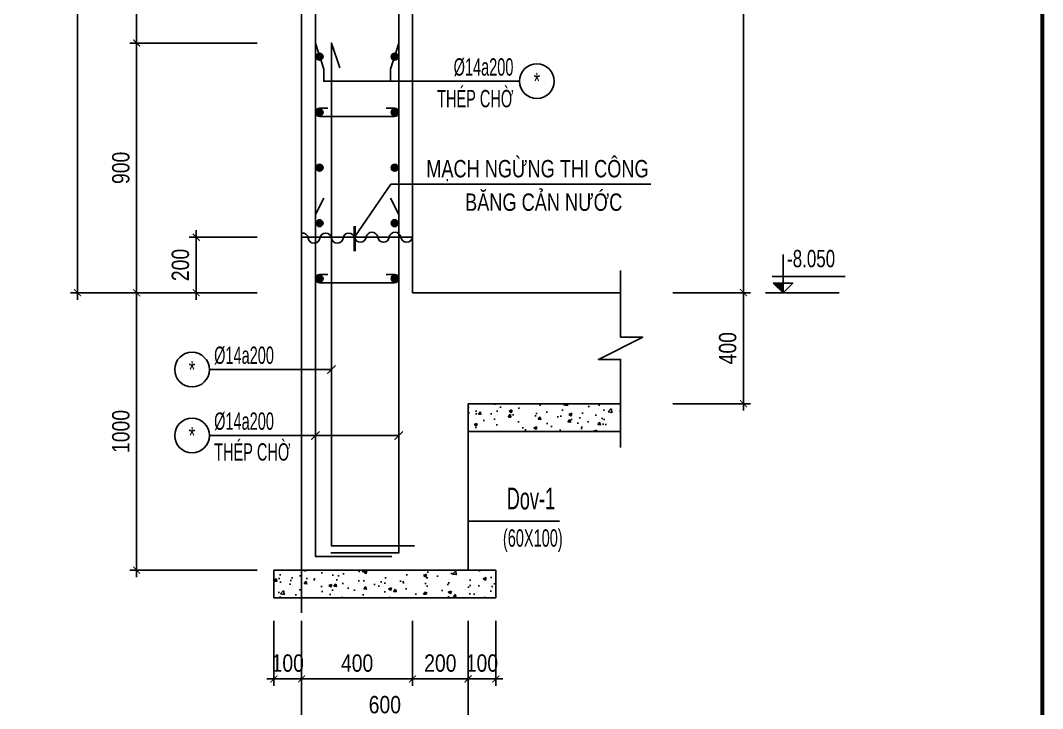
# Model space of a CAD drawing. Extents: x 71 to 2424299, y -14 to 1061502.
# Drawn here: x 1145245 to 1148930, y 526433 to 528913 of the extents above; entities that cross this region are included whole.
import ezdxf
from ezdxf.enums import TextEntityAlignment as Align

# ---------------------------------------------------------------- set-up
doc = ezdxf.new("R2010")
doc.units = 0
doc.header["$LTSCALE"] = 1000
doc.header["$MEASUREMENT"] = 0
doc.header["$PDMODE"] = 3
doc.linetypes.add('CENTER2', pattern=[1.125, 0.75, -0.125, 0.125, -0.125])
doc.layers.get('0').update_dxf_attribs({"linetype": 'CONTINUOUS'})
doc.layers.get('Defpoints').update_dxf_attribs({"linetype": 'CONTINUOUS'})
for name, color, linetype in [('CDC-KHUNGTEN', 7, 'CONTINUOUS'), ('CDC.01.AXIS', 160, 'CENTER2'), ('CDC.02.DIM', 1, 'CONTINUOUS'), ('CDC.03.BORDER', 3, 'CONTINUOUS'), ('CDC.05.STEEL', 4, 'CONTINUOUS'), ('CDC.06.TEXT', 2, 'CONTINUOUS'), ('CDC.10.HATCH', 9, 'CONTINUOUS'), ('CDC.11.NOTE', 8, 'CONTINUOUS'), ('CDC.14.STEELNUM', 9, 'CONTINUOUS'), ('KCS_CHI', 1, 'CONTINUOUS')]:
    doc.layers.add(name, color=color, linetype=linetype)
doc.styles.add('ARIAL', font='arial.ttf', dxfattribs={"width": 0.8})
doc.styles.add('arial1', font='arial.ttf', dxfattribs={"width": 0.7})
doc.styles.add('SMTEXT', font='arial.ttf', dxfattribs={"width": 0.7})
doc.dimstyles.new('25', dxfattribs={"dimscale": 25, "dimtxt": 2.5, "dimasz": 1, "dimexe": 1, "dimexo": 0, "dimgap": 1, "dimtad": 1, "dimdec": 0, "dimdsep": 46, "dimtxsty": 'ARIAL', "dimblk": 'ARCHTICK', "dimcen": 1, "dimdle": 1, "dimclrd": 256, "dimclre": 256, "dimclrt": 2, "dimadec": 0, "dimazin": 0, "dimtfac": 0.00072, "dimtdec": 0, "dimtix": 1, "dimtmove": 2, "dimatfit": 3, "dimldrblk": 'ARCHTICK', "dimfxl": 1, "dimtolj": 1, "dimarcsym": 0})
pattern_1 = [(50, (-117411.49, 144.05), (107.5890274, -9.41282), [11.25, -123.75]), (355, (-117411.49, 144.05), (-20.8127, 112.82882), [9, -99]), (100.4514, (-117402.52, 143.26), (86.776407, 103.415931), [9.5610285, -105.171317]), (46.1842, (-117411.49, 174.05), (160.086157, -24.827852), [16.875, -185.625]), (96.6356, (-117398.15, 171.98), (140.199406, 146.11768), [14.341543, -157.75695]), (351.1842, (-117411.49, 174.05), (140.199292, 146.11779), [13.5, -148.5]), (21, (-117396.49, 166.55), (89.536058, -60.3928336), [11.25, -123.75]), (326, (-117396.49, 166.55), (36.4973, 108.772507), [9, -99]), (71.4514, (-117389.03, 161.52), (126.033394, 48.3795745), [9.5610285, -105.171317]), (37.5, (-117411.487, 144.05), (1.8239783, 49.9340781), [0, -97.8, 0, -100.5, 0, -99.375]), (7.5, (-117411.487, 144.05), (39.4604306, 59.1617568), [0, -57.3, 0, -95.55, 0, -37.875]), (327.5, (-117444.937, 144.05), (80.0733654, -3.3832308), [0, -37.5, 0, -117, 0, -155.25]), (317.5, (-117459.94, 144.05), (87.4779254, 15.0157473), [0, -48.75, 0, -77.7, 0, -110.25])]

# ---------------------------------------------------------------- blocks, each defined once
blk = doc.blocks.new('_ArchTick')
at = {"color": 0, "linetype": 'ByBlock', "const_width": 0.15}
blk.add_lwpolyline([(-0.5, -0.5), (0.5, 0.5)], dxfattribs=at)
blk = doc.blocks.new('*D237')
at = {"layer": 'CDC.02.DIM', "lineweight": -2, "transparency": 16777216}
for p, q in [((1146098.5, 529731.5), (1145638.7, 529731.5)), ((1145663.7, 529756.5), (1145663.7, 528806.5)), ((1146098.5, 528831.5), (1145638.7, 528831.5))]:
    blk.add_line(p, q, dxfattribs=at)
at = {"layer": 'Defpoints', "color": 0, "transparency": 16777216}
for p in [(1146098.5, 529731.5), (1145663.7, 528831.5), (1146098.5, 528831.5)]:
    blk.add_point(p, dxfattribs=at)
at = {"layer": 'CDC.02.DIM', "lineweight": -2, "transparency": 16777216, "xscale": 25, "yscale": 25, "zscale": 25}
for p, rotation in [((1145663.7, 529731.5), 90), ((1145663.7, 528831.5), 270)]:
    blk.add_blockref('_ArchTick', p, dxfattribs=dict(at, rotation=rotation))
at = {"layer": 'CDC.02.DIM', "color": 2, "transparency": 16777216, "insert": (1145606.8, 529281.5), "char_height": 62.5, "attachment_point": 5, "rotation": 90, "style": 'ARIAL'}
blk.add_mtext('\\A1;900', dxfattribs=at)
blk = doc.blocks.new('*D238')
at = {"layer": 'CDC.02.DIM', "lineweight": -2, "transparency": 16777216}
for p, q in [((1145663.7, 528856.5), (1145663.7, 527906.5)), ((1146098.5, 528831.5), (1145638.7, 528831.5)), ((1146098.5, 527931.5), (1145638.7, 527931.5))]:
    blk.add_line(p, q, dxfattribs=at)
at = {"layer": 'Defpoints', "color": 0, "transparency": 16777216}
for p in [(1146098.5, 528831.5), (1145663.7, 527931.5), (1146098.5, 527931.5)]:
    blk.add_point(p, dxfattribs=at)
at = {"layer": 'CDC.02.DIM', "lineweight": -2, "transparency": 16777216, "xscale": 25, "yscale": 25, "zscale": 25}
for p, rotation in [((1145663.7, 528831.5), 90), ((1145663.7, 527931.5), 270)]:
    blk.add_blockref('_ArchTick', p, dxfattribs=dict(at, rotation=rotation))
at = {"layer": 'CDC.02.DIM', "color": 2, "transparency": 16777216, "insert": (1145606.8, 528381.5), "char_height": 62.5, "attachment_point": 5, "rotation": 90, "style": 'ARIAL'}
blk.add_mtext('\\A1;900', dxfattribs=at)
blk = doc.blocks.new('*D239')
at = {"layer": 'CDC.02.DIM', "lineweight": -2, "transparency": 16777216}
for p, q in [((1146098.5, 527931.5), (1145638.7, 527931.5)), ((1145663.7, 527956.5), (1145663.7, 526906.5)), ((1146098.5, 526931.5), (1145638.7, 526931.5))]:
    blk.add_line(p, q, dxfattribs=at)
at = {"layer": 'Defpoints', "color": 0, "transparency": 16777216}
for p in [(1146098.5, 527931.5), (1145663.7, 526931.5), (1146098.5, 526931.5)]:
    blk.add_point(p, dxfattribs=at)
at = {"layer": 'CDC.02.DIM', "lineweight": -2, "transparency": 16777216, "xscale": 25, "yscale": 25, "zscale": 25}
for p, rotation in [((1145663.7, 527931.5), 90), ((1145663.7, 526931.5), 270)]:
    blk.add_blockref('_ArchTick', p, dxfattribs=dict(at, rotation=rotation))
at = {"layer": 'CDC.02.DIM', "color": 2, "transparency": 16777216, "insert": (1145606.8, 527431.5), "char_height": 62.5, "attachment_point": 5, "rotation": 90, "style": 'ARIAL'}
blk.add_mtext('\\A1;1000', dxfattribs=at)
blk = doc.blocks.new('*D240')
at = {"layer": 'CDC.02.DIM', "lineweight": -2, "transparency": 16777216}
for p, q in [((1145450.4, 527906.5), (1145450.4, 531256.5)), ((1146098.5, 531231.5), (1145425.4, 531231.5)), ((1146098.5, 527931.5), (1145425.4, 527931.5))]:
    blk.add_line(p, q, dxfattribs=at)
at = {"layer": 'Defpoints', "color": 0, "transparency": 16777216}
for p in [(1145450.4, 531231.5), (1146098.5, 531231.5), (1146098.5, 527931.5)]:
    blk.add_point(p, dxfattribs=at)
at = {"layer": 'CDC.02.DIM', "lineweight": -2, "transparency": 16777216, "xscale": 25, "yscale": 25, "zscale": 25}
for p, rotation in [((1145450.4, 531231.5), 90), ((1145450.4, 527931.5), 270)]:
    blk.add_blockref('_ArchTick', p, dxfattribs=dict(at, rotation=rotation))
at = {"layer": 'CDC.02.DIM', "color": 2, "transparency": 16777216, "insert": (1145393.5, 529581.5), "char_height": 62.5, "attachment_point": 5, "rotation": 90, "style": 'ARIAL'}
blk.add_mtext('\\A1;3300', dxfattribs=at)
blk = doc.blocks.new('*D244')
at = {"layer": 'CDC.02.DIM', "lineweight": -2, "transparency": 16777216}
for p, q in [((1147851.4, 531106.5), (1147851.4, 527906.5)), ((1147597, 531081.5), (1147876.4, 531081.5)), ((1147597, 527931.5), (1147876.4, 527931.5))]:
    blk.add_line(p, q, dxfattribs=at)
at = {"layer": 'Defpoints', "color": 0, "transparency": 16777216}
for p in [(1147597, 531081.5), (1147597, 527931.5), (1147851.4, 527931.5)]:
    blk.add_point(p, dxfattribs=at)
at = {"layer": 'CDC.02.DIM', "lineweight": -2, "transparency": 16777216, "xscale": 25, "yscale": 25, "zscale": 25}
for p, rotation in [((1147851.4, 531081.5), 90), ((1147851.4, 527931.5), 270)]:
    blk.add_blockref('_ArchTick', p, dxfattribs=dict(at, rotation=rotation))
at = {"layer": 'CDC.02.DIM', "color": 2, "transparency": 16777216, "insert": (1147794.5, 529506.5), "char_height": 62.5, "attachment_point": 5, "rotation": 90, "style": 'ARIAL'}
blk.add_mtext('\\A1;3150', dxfattribs=at)
blk = doc.blocks.new('*D245')
at = {"layer": 'CDC.02.DIM', "lineweight": -2, "transparency": 16777216}
for p, q in [((1147597, 527931.5), (1147876.4, 527931.5)), ((1147851.4, 527956.5), (1147851.4, 527506.5)), ((1147597, 527531.5), (1147876.4, 527531.5))]:
    blk.add_line(p, q, dxfattribs=at)
at = {"layer": 'Defpoints', "color": 0, "transparency": 16777216}
for p in [(1147597, 527931.5), (1147597, 527531.5), (1147851.4, 527531.5)]:
    blk.add_point(p, dxfattribs=at)
at = {"layer": 'CDC.02.DIM', "lineweight": -2, "transparency": 16777216, "xscale": 25, "yscale": 25, "zscale": 25}
for p, rotation in [((1147851.4, 527931.5), 90), ((1147851.4, 527531.5), 270)]:
    blk.add_blockref('_ArchTick', p, dxfattribs=dict(at, rotation=rotation))
at = {"layer": 'CDC.02.DIM', "color": 2, "transparency": 16777216, "insert": (1147794.5, 527731.5), "char_height": 62.5, "attachment_point": 5, "rotation": 90, "style": 'ARIAL'}
blk.add_mtext('\\A1;400', dxfattribs=at)
blk = doc.blocks.new('*D246')
at = {"layer": 'CDC.02.DIM', "lineweight": -2, "transparency": 16777216}
for p, q in [((1146258.4, 526749), (1146258.4, 526514.5)), ((1146658.4, 526749), (1146658.4, 526514.5)), ((1146233.4, 526539.5), (1146683.4, 526539.5))]:
    blk.add_line(p, q, dxfattribs=at)
at = {"layer": 'Defpoints', "color": 0, "transparency": 16777216}
for p in [(1146258.4, 526749), (1146658.4, 526749), (1146658.4, 526539.5)]:
    blk.add_point(p, dxfattribs=at)
at = {"layer": 'CDC.02.DIM', "lineweight": -2, "transparency": 16777216, "xscale": 25, "yscale": 25, "zscale": 25, "rotation": 180}
blk.add_blockref('_ArchTick', (1146258.4, 526539.5), dxfattribs=at)
at = {"layer": 'CDC.02.DIM', "lineweight": -2, "transparency": 16777216, "xscale": 25, "yscale": 25, "zscale": 25}
blk.add_blockref('_ArchTick', (1146658.4, 526539.5), dxfattribs=at)
at = {"layer": 'CDC.02.DIM', "color": 2, "transparency": 16777216, "insert": (1146458.4, 526596.4), "char_height": 62.5, "attachment_point": 5, "style": 'ARIAL'}
blk.add_mtext('\\A1;400', dxfattribs=at)
blk = doc.blocks.new('*D247')
at = {"layer": 'CDC.02.DIM', "lineweight": -2, "transparency": 16777216}
for p, q in [((1146658.4, 526749), (1146658.4, 526514.5)), ((1146858.4, 526749), (1146858.4, 526514.5)), ((1146633.4, 526539.5), (1146883.4, 526539.5))]:
    blk.add_line(p, q, dxfattribs=at)
at = {"layer": 'Defpoints', "color": 0, "transparency": 16777216}
for p in [(1146658.4, 526749), (1146858.4, 526749), (1146858.4, 526539.5)]:
    blk.add_point(p, dxfattribs=at)
at = {"layer": 'CDC.02.DIM', "lineweight": -2, "transparency": 16777216, "xscale": 25, "yscale": 25, "zscale": 25, "rotation": 180}
blk.add_blockref('_ArchTick', (1146658.4, 526539.5), dxfattribs=at)
at = {"layer": 'CDC.02.DIM', "lineweight": -2, "transparency": 16777216, "xscale": 25, "yscale": 25, "zscale": 25}
blk.add_blockref('_ArchTick', (1146858.4, 526539.5), dxfattribs=at)
at = {"layer": 'CDC.02.DIM', "color": 2, "transparency": 16777216, "insert": (1146758.4, 526596.4), "char_height": 62.5, "attachment_point": 5, "style": 'ARIAL'}
blk.add_mtext('\\A1;200', dxfattribs=at)
blk = doc.blocks.new('*D248')
at = {"layer": 'CDC.02.DIM', "lineweight": -2, "transparency": 16777216}
for p, q in [((1146258.4, 526749), (1146258.4, 526364.7)), ((1146858.4, 526749), (1146858.4, 526364.7)), ((1146233.4, 526389.7), (1146883.4, 526389.7))]:
    blk.add_line(p, q, dxfattribs=at)
at = {"layer": 'Defpoints', "color": 0, "transparency": 16777216}
for p in [(1146258.4, 526749), (1146858.4, 526749), (1146858.4, 526389.7)]:
    blk.add_point(p, dxfattribs=at)
at = {"layer": 'CDC.02.DIM', "lineweight": -2, "transparency": 16777216, "xscale": 25, "yscale": 25, "zscale": 25, "rotation": 180}
blk.add_blockref('_ArchTick', (1146258.4, 526389.7), dxfattribs=at)
at = {"layer": 'CDC.02.DIM', "lineweight": -2, "transparency": 16777216, "xscale": 25, "yscale": 25, "zscale": 25}
blk.add_blockref('_ArchTick', (1146858.4, 526389.7), dxfattribs=at)
at = {"layer": 'CDC.02.DIM', "color": 2, "transparency": 16777216, "insert": (1146558.4, 526446.6), "char_height": 62.5, "attachment_point": 5, "style": 'ARIAL'}
blk.add_mtext('\\A1;600', dxfattribs=at)
blk = doc.blocks.new('*D1380')
at = {"layer": 'CDC.02.DIM', "lineweight": -2, "transparency": 16777216}
for p, q in [((1145878.5, 528156.5), (1145878.5, 527906.5)), ((1146098.5, 528131.5), (1145853.5, 528131.5)), ((1146098.5, 527931.5), (1145853.5, 527931.5))]:
    blk.add_line(p, q, dxfattribs=at)
at = {"layer": 'Defpoints', "color": 0, "transparency": 16777216}
for p in [(1146098.5, 528131.5), (1145878.5, 527931.5), (1146098.5, 527931.5)]:
    blk.add_point(p, dxfattribs=at)
at = {"layer": 'CDC.02.DIM', "lineweight": -2, "transparency": 16777216, "xscale": 25, "yscale": 25, "zscale": 25}
for p, rotation in [((1145878.5, 528131.5), 90), ((1145878.5, 527931.5), 270)]:
    blk.add_blockref('_ArchTick', p, dxfattribs=dict(at, rotation=rotation))
at = {"layer": 'CDC.02.DIM', "color": 2, "transparency": 16777216, "insert": (1145821.6, 528031.5), "char_height": 62.5, "attachment_point": 5, "rotation": 90, "style": 'ARIAL'}
blk.add_mtext('\\A1;200', dxfattribs=at)
blk = doc.blocks.new('*D2067')
at = {"layer": 'CDC.02.DIM', "lineweight": -2, "transparency": 16777216}
for p, q in [((1146158.4, 526749), (1146158.4, 526514.5)), ((1146258.4, 526749), (1146258.4, 526514.5)), ((1146158.4, 526539.5), (1146133.4, 526539.5)), ((1146258.4, 526539.5), (1146158.4, 526539.5)), ((1146258.4, 526539.5), (1146283.4, 526539.5))]:
    blk.add_line(p, q, dxfattribs=at)
at = {"layer": 'Defpoints', "color": 0, "transparency": 16777216}
for p in [(1146158.4, 526749), (1146258.4, 526749), (1146158.4, 526539.5)]:
    blk.add_point(p, dxfattribs=at)
at = {"layer": 'CDC.02.DIM', "lineweight": -2, "transparency": 16777216, "xscale": 25, "yscale": 25, "zscale": 25}
blk.add_blockref('_ArchTick', (1146158.4, 526539.5), dxfattribs=at)
at = {"layer": 'CDC.02.DIM', "lineweight": -2, "transparency": 16777216, "xscale": 25, "yscale": 25, "zscale": 25, "rotation": 180}
blk.add_blockref('_ArchTick', (1146258.4, 526539.5), dxfattribs=at)
at = {"layer": 'CDC.02.DIM', "color": 2, "transparency": 16777216, "insert": (1146208.4, 526596.4), "char_height": 62.5, "attachment_point": 5, "style": 'ARIAL'}
blk.add_mtext('\\A1;100', dxfattribs=at)
blk = doc.blocks.new('*D2068')
at = {"layer": 'CDC.02.DIM', "lineweight": -2, "transparency": 16777216}
for p, q in [((1146858.4, 526749), (1146858.4, 526514.5)), ((1146958.4, 526749), (1146958.4, 526514.5)), ((1146858.4, 526539.5), (1146833.4, 526539.5)), ((1146958.4, 526539.5), (1146858.4, 526539.5)), ((1146958.4, 526539.5), (1146983.4, 526539.5))]:
    blk.add_line(p, q, dxfattribs=at)
at = {"layer": 'Defpoints', "color": 0, "transparency": 16777216}
for p in [(1146858.4, 526749), (1146958.4, 526749), (1146858.4, 526539.5)]:
    blk.add_point(p, dxfattribs=at)
at = {"layer": 'CDC.02.DIM', "lineweight": -2, "transparency": 16777216, "xscale": 25, "yscale": 25, "zscale": 25}
blk.add_blockref('_ArchTick', (1146858.4, 526539.5), dxfattribs=at)
at = {"layer": 'CDC.02.DIM', "lineweight": -2, "transparency": 16777216, "xscale": 25, "yscale": 25, "zscale": 25, "rotation": 180}
blk.add_blockref('_ArchTick', (1146958.4, 526539.5), dxfattribs=at)
at = {"layer": 'CDC.02.DIM', "color": 2, "transparency": 16777216, "insert": (1146908.4, 526596.4), "char_height": 62.5, "attachment_point": 5, "style": 'ARIAL'}
blk.add_mtext('\\A1;100', dxfattribs=at)
blk = doc.blocks.new('KHUNG TEN')
at = {"layer": 'CDC-KHUNGTEN', "color": 255, "lineweight": 60}
blk.add_lwpolyline([(74900, 1400), (74900, 58000), (3300, 58000), (3300, 1400), (74900, 1400)], close=True, dxfattribs=at)

msp = doc.modelspace()

# ---------------------------------------------------------------- hatches: boundary and pattern name
at = {"layer": 'CDC.10.HATCH', "ltscale": 0.5}
h = msp.add_hatch(dxfattribs=at)
h.set_pattern_fill('AR-CONC', color=256, scale=15, style=0)
h.set_pattern_definition(pattern_1)
h.paths.add_polyline_path([(1147408.09, 527531.45), (1147218.88, 527531.45), (1146858.38, 527531.45), (1146858.38, 527431.45), (1147408.09, 527431.45)])
h = msp.add_hatch(dxfattribs=at)
h.set_pattern_fill('AR-CONC', color=256, scale=15, style=0)
h.set_pattern_definition(pattern_1)
h.paths.add_polyline_path([(1146258.38, 526931.45), (1146158.38, 526931.45), (1146158.38, 526831.45), (1146258.38, 526831.45)])
h = msp.add_hatch(dxfattribs=at)
h.set_pattern_fill('AR-CONC', color=256, scale=15, style=0)
h.set_pattern_definition(pattern_1)
h.paths.add_polyline_path([(1146858.38, 526931.45), (1146258.38, 526931.45), (1146258.38, 526831.45), (1146912.57, 526831.45)])
h = msp.add_hatch(dxfattribs=at)
h.set_pattern_fill('AR-CONC', color=256, scale=15, style=0)
h.set_pattern_definition(pattern_1)
h.paths.add_polyline_path([(1146958.38, 526931.45), (1146858.38, 526931.45), (1146912.57, 526831.45), (1146958.38, 526831.45)])
at = {"layer": 'CDC.11.NOTE'}
msp.add_hatch(color=256, dxfattribs=at).paths.add_polyline_path([(1147993.87, 527966.54), (1147958.87, 527966.54), (1147993.87, 527931.54)])

# ---------------------------------------------------------------- linework, layer by layer
at = {"layer": 'CDC.01.AXIS', "ltscale": 0.2, "elevation": 0}
msp.add_lwpolyline([(1146258.38, 526778.12), (1146258.38, 535545.85)], dxfattribs=at)
at = {"layer": 'CDC.03.BORDER'}
for p, q in [((1146258.38, 535381.45), (1146258.38, 526931.45)), ((1146658.38, 530631.45), (1146658.38, 528131.45)), ((1146658.38, 527931.45), (1146658.38, 528131.45)), ((1146658.38, 527931.45), (1147408.09, 527931.45)), ((1146858.38, 527531.45), (1146858.38, 526931.45)), ((1146858.38, 527531.45), (1147408.09, 527531.45)), ((1146158.38, 526931.45), (1146958.38, 526931.45))]:
    msp.add_line(p, q, dxfattribs=at)
at = {"layer": 'CDC.03.BORDER', "ltscale": 0.5}
for p, q in [((1147408.09, 527531.45), (1147218.88, 527531.45)), ((1147408.09, 527431.45), (1146858.38, 527431.45)), ((1146158.38, 526831.45), (1146158.38, 526931.45)), ((1146958.38, 526831.45), (1146958.38, 526931.45)), ((1146958.38, 526831.45), (1146158.38, 526831.45))]:
    msp.add_line(p, q, dxfattribs=at)
at = {"layer": 'CDC.05.STEEL'}
msp.add_line((1146365.65, 528831.38), (1146395.77, 528742.57), dxfattribs=at)
at = {"layer": 'CDC.05.STEEL', "elevation": 0}
for points in [[(1146508.03, 535331.45), (1146308.38, 535331.45), (1146308.38, 526981.45), (1146583.38, 526981.45)], [(1146508.38, 535265.01), (1146508.38, 531231.45), (1146608.38, 530631.45), (1146608.38, 526993.8), (1146363.48, 526993.8)], [(1146308.38, 528831.45), (1146338.38, 528736.96)], [(1146365.65, 528831.38), (1146365.65, 528831.38), (1146365.65, 527018.8), (1146665.27, 527018.8)], [(1146608.38, 528831.45), (1146578.38, 528736.96)], [(1146308.38, 528212.95), (1146338.38, 528272.95)], [(1146608.38, 528212.95), (1146578.38, 528272.95)], [(1146558.38, 528131.45), (1146258.38, 528131.45)]]:
    msp.add_lwpolyline(points, dxfattribs=at)
at = {"layer": 'CDC.05.STEEL', "const_width": 12.3, "elevation": 0}
for points in [[(1146322.95, 528788.06, 1), (1146322.95, 528775.75, 1)], [(1146322.95, 528788.06, 1), (1146322.95, 528775.75, 1)], [(1146322.95, 528788.06, 1), (1146322.95, 528775.75, 1)], [(1146322.95, 528788.06, 1), (1146322.95, 528775.75, 1)], [(1146322.95, 528788.06, 1), (1146322.95, 528775.75, 1)], [(1146322.95, 528788.06, 1), (1146322.95, 528775.75, 1)], [(1146322.95, 528788.06, 1), (1146322.95, 528775.75, 1)], [(1146322.95, 528788.06, 1), (1146322.95, 528775.75, 1)], [(1146322.95, 528788.06, 1), (1146322.95, 528775.75, 1)], [(1146322.95, 528788.06, 1), (1146322.95, 528775.75, 1)], [(1146322.95, 528788.06, 1), (1146322.95, 528775.75, 1)], [(1146322.95, 528788.06, 1), (1146322.95, 528775.75, 1)], [(1146322.95, 528788.06, 1), (1146322.95, 528775.75, 1)], [(1146322.95, 528788.06, 1), (1146322.95, 528775.75, 1)], [(1146322.95, 528788.06, 1), (1146322.95, 528775.75, 1)], [(1146322.95, 528788.06, 1), (1146322.95, 528775.75, 1)], [(1146322.95, 528788.06, 1), (1146322.95, 528775.75, 1)], [(1146322.95, 528788.06, 1), (1146322.95, 528775.75, 1)], [(1146322.95, 528788.06, 1), (1146322.95, 528775.75, 1)], [(1146322.95, 528788.06, 1), (1146322.95, 528775.75, 1)], [(1146322.95, 528788.06, 1), (1146322.95, 528775.75, 1)], [(1146322.95, 528788.06, 1), (1146322.95, 528775.75, 1)], [(1146322.95, 528788.06, 1), (1146322.95, 528775.75, 1)], [(1146322.95, 528788.06, 1), (1146322.95, 528775.75, 1)], [(1146593.96, 528788.06, -1), (1146593.96, 528775.75, -1)], [(1146593.96, 528788.06, -1), (1146593.96, 528775.75, -1)], [(1146593.96, 528788.06, -1), (1146593.96, 528775.75, -1)], [(1146593.96, 528788.06, -1), (1146593.96, 528775.75, -1)], [(1146593.96, 528788.06, -1), (1146593.96, 528775.75, -1)], [(1146593.96, 528788.06, -1), (1146593.96, 528775.75, -1)], [(1146593.96, 528788.06, -1), (1146593.96, 528775.75, -1)], [(1146593.96, 528788.06, -1), (1146593.96, 528775.75, -1)], [(1146593.96, 528788.06, -1), (1146593.96, 528775.75, -1)], [(1146593.96, 528788.06, -1), (1146593.96, 528775.75, -1)], [(1146593.96, 528788.06, -1), (1146593.96, 528775.75, -1)], [(1146593.96, 528788.06, -1), (1146593.96, 528775.75, -1)], [(1146593.96, 528788.06, -1), (1146593.96, 528775.75, -1)], [(1146593.96, 528788.06, -1), (1146593.96, 528775.75, -1)], [(1146593.96, 528788.06, -1), (1146593.96, 528775.75, -1)], [(1146593.96, 528788.06, -1), (1146593.96, 528775.75, -1)], [(1146593.96, 528788.06, -1), (1146593.96, 528775.75, -1)], [(1146593.96, 528788.06, -1), (1146593.96, 528775.75, -1)], [(1146593.96, 528788.06, -1), (1146593.96, 528775.75, -1)], [(1146593.96, 528788.06, -1), (1146593.96, 528775.75, -1)], [(1146593.96, 528788.06, -1), (1146593.96, 528775.75, -1)], [(1146593.96, 528788.06, -1), (1146593.96, 528775.75, -1)], [(1146593.96, 528788.06, -1), (1146593.96, 528775.75, -1)], [(1146593.96, 528788.06, -1), (1146593.96, 528775.75, -1)], [(1146322.95, 528588.17, 1), (1146322.95, 528575.86, 1)], [(1146322.95, 528588.17, 1), (1146322.95, 528575.86, 1)], [(1146322.95, 528588.17, 1), (1146322.95, 528575.86, 1)], [(1146322.95, 528588.17, 1), (1146322.95, 528575.86, 1)], [(1146322.95, 528588.17, 1), (1146322.95, 528575.86, 1)], [(1146322.95, 528588.17, 1), (1146322.95, 528575.86, 1)], [(1146322.95, 528588.17, 1), (1146322.95, 528575.86, 1)], [(1146322.95, 528588.17, 1), (1146322.95, 528575.86, 1)], [(1146322.95, 528588.17, 1), (1146322.95, 528575.86, 1)], [(1146322.95, 528588.17, 1), (1146322.95, 528575.86, 1)], [(1146322.95, 528588.17, 1), (1146322.95, 528575.86, 1)], [(1146322.95, 528588.17, 1), (1146322.95, 528575.86, 1)], [(1146322.95, 528588.17, 1), (1146322.95, 528575.86, 1)], [(1146322.95, 528588.17, 1), (1146322.95, 528575.86, 1)], [(1146322.95, 528588.17, 1), (1146322.95, 528575.86, 1)], [(1146322.95, 528588.17, 1), (1146322.95, 528575.86, 1)], [(1146322.95, 528588.17, 1), (1146322.95, 528575.86, 1)], [(1146322.95, 528588.17, 1), (1146322.95, 528575.86, 1)], [(1146322.95, 528588.17, 1), (1146322.95, 528575.86, 1)], [(1146322.95, 528588.17, 1), (1146322.95, 528575.86, 1)], [(1146322.95, 528588.17, 1), (1146322.95, 528575.86, 1)], [(1146322.95, 528588.17, 1), (1146322.95, 528575.86, 1)], [(1146322.95, 528588.17, 1), (1146322.95, 528575.86, 1)], [(1146322.95, 528588.17, 1), (1146322.95, 528575.86, 1)], [(1146593.96, 528588.17, -1), (1146593.96, 528575.86, -1)], [(1146593.96, 528588.17, -1), (1146593.96, 528575.86, -1)], [(1146593.96, 528588.17, -1), (1146593.96, 528575.86, -1)], [(1146593.96, 528588.17, -1), (1146593.96, 528575.86, -1)], [(1146593.96, 528588.17, -1), (1146593.96, 528575.86, -1)], [(1146593.96, 528588.17, -1), (1146593.96, 528575.86, -1)], [(1146593.96, 528588.17, -1), (1146593.96, 528575.86, -1)], [(1146593.96, 528588.17, -1), (1146593.96, 528575.86, -1)], [(1146593.96, 528588.17, -1), (1146593.96, 528575.86, -1)], [(1146593.96, 528588.17, -1), (1146593.96, 528575.86, -1)], [(1146593.96, 528588.17, -1), (1146593.96, 528575.86, -1)], [(1146593.96, 528588.17, -1), (1146593.96, 528575.86, -1)], [(1146593.96, 528588.17, -1), (1146593.96, 528575.86, -1)], [(1146593.96, 528588.17, -1), (1146593.96, 528575.86, -1)], [(1146593.96, 528588.17, -1), (1146593.96, 528575.86, -1)], [(1146593.96, 528588.17, -1), (1146593.96, 528575.86, -1)], [(1146593.96, 528588.17, -1), (1146593.96, 528575.86, -1)], [(1146593.96, 528588.17, -1), (1146593.96, 528575.86, -1)], [(1146593.96, 528588.17, -1), (1146593.96, 528575.86, -1)], [(1146593.96, 528588.17, -1), (1146593.96, 528575.86, -1)], [(1146593.96, 528588.17, -1), (1146593.96, 528575.86, -1)], [(1146593.96, 528588.17, -1), (1146593.96, 528575.86, -1)], [(1146593.96, 528588.17, -1), (1146593.96, 528575.86, -1)], [(1146593.96, 528588.17, -1), (1146593.96, 528575.86, -1)], [(1146322.95, 528388.28, 1), (1146322.95, 528375.97, 1)], [(1146322.95, 528388.28, 1), (1146322.95, 528375.97, 1)], [(1146322.95, 528388.28, 1), (1146322.95, 528375.97, 1)], [(1146322.95, 528388.28, 1), (1146322.95, 528375.97, 1)], [(1146322.95, 528388.28, 1), (1146322.95, 528375.97, 1)], [(1146322.95, 528388.28, 1), (1146322.95, 528375.97, 1)], [(1146322.95, 528388.28, 1), (1146322.95, 528375.97, 1)], [(1146322.95, 528388.28, 1), (1146322.95, 528375.97, 1)], [(1146322.95, 528388.28, 1), (1146322.95, 528375.97, 1)], [(1146322.95, 528388.28, 1), (1146322.95, 528375.97, 1)], [(1146322.95, 528388.28, 1), (1146322.95, 528375.97, 1)], [(1146322.95, 528388.28, 1), (1146322.95, 528375.97, 1)], [(1146322.95, 528388.28, 1), (1146322.95, 528375.97, 1)], [(1146322.95, 528388.28, 1), (1146322.95, 528375.97, 1)], [(1146322.95, 528388.28, 1), (1146322.95, 528375.97, 1)], [(1146322.95, 528388.28, 1), (1146322.95, 528375.97, 1)], [(1146322.95, 528388.28, 1), (1146322.95, 528375.97, 1)], [(1146322.95, 528388.28, 1), (1146322.95, 528375.97, 1)], [(1146322.95, 528388.28, 1), (1146322.95, 528375.97, 1)], [(1146322.95, 528388.28, 1), (1146322.95, 528375.97, 1)], [(1146322.95, 528388.28, 1), (1146322.95, 528375.97, 1)], [(1146322.95, 528388.28, 1), (1146322.95, 528375.97, 1)], [(1146322.95, 528388.28, 1), (1146322.95, 528375.97, 1)], [(1146322.95, 528388.28, 1), (1146322.95, 528375.97, 1)], [(1146593.96, 528388.28, -1), (1146593.96, 528375.97, -1)], [(1146593.96, 528388.28, -1), (1146593.96, 528375.97, -1)], [(1146593.96, 528388.28, -1), (1146593.96, 528375.97, -1)], [(1146593.96, 528388.28, -1), (1146593.96, 528375.97, -1)], [(1146593.96, 528388.28, -1), (1146593.96, 528375.97, -1)], [(1146593.96, 528388.28, -1), (1146593.96, 528375.97, -1)], [(1146593.96, 528388.28, -1), (1146593.96, 528375.97, -1)], [(1146593.96, 528388.28, -1), (1146593.96, 528375.97, -1)], [(1146593.96, 528388.28, -1), (1146593.96, 528375.97, -1)], [(1146593.96, 528388.28, -1), (1146593.96, 528375.97, -1)], [(1146593.96, 528388.28, -1), (1146593.96, 528375.97, -1)], [(1146593.96, 528388.28, -1), (1146593.96, 528375.97, -1)], [(1146593.96, 528388.28, -1), (1146593.96, 528375.97, -1)], [(1146593.96, 528388.28, -1), (1146593.96, 528375.97, -1)], [(1146593.96, 528388.28, -1), (1146593.96, 528375.97, -1)], [(1146593.96, 528388.28, -1), (1146593.96, 528375.97, -1)], [(1146593.96, 528388.28, -1), (1146593.96, 528375.97, -1)], [(1146593.96, 528388.28, -1), (1146593.96, 528375.97, -1)], [(1146593.96, 528388.28, -1), (1146593.96, 528375.97, -1)], [(1146593.96, 528388.28, -1), (1146593.96, 528375.97, -1)], [(1146593.96, 528388.28, -1), (1146593.96, 528375.97, -1)], [(1146593.96, 528388.28, -1), (1146593.96, 528375.97, -1)], [(1146593.96, 528388.28, -1), (1146593.96, 528375.97, -1)], [(1146593.96, 528388.28, -1), (1146593.96, 528375.97, -1)], [(1146322.95, 528188.39, 1), (1146322.95, 528176.09, 1)], [(1146322.95, 528188.39, 1), (1146322.95, 528176.09, 1)], [(1146322.95, 528188.39, 1), (1146322.95, 528176.09, 1)], [(1146322.95, 528188.39, 1), (1146322.95, 528176.09, 1)], [(1146322.95, 528188.39, 1), (1146322.95, 528176.09, 1)], [(1146322.95, 528188.39, 1), (1146322.95, 528176.09, 1)], [(1146322.95, 528188.39, 1), (1146322.95, 528176.09, 1)], [(1146322.95, 528188.39, 1), (1146322.95, 528176.09, 1)], [(1146322.95, 528188.39, 1), (1146322.95, 528176.09, 1)], [(1146322.95, 528188.39, 1), (1146322.95, 528176.09, 1)], [(1146322.95, 528188.39, 1), (1146322.95, 528176.09, 1)], [(1146322.95, 528188.39, 1), (1146322.95, 528176.09, 1)], [(1146322.95, 528188.39, 1), (1146322.95, 528176.09, 1)], [(1146322.95, 528188.39, 1), (1146322.95, 528176.09, 1)], [(1146322.95, 528188.39, 1), (1146322.95, 528176.09, 1)], [(1146322.95, 528188.39, 1), (1146322.95, 528176.09, 1)], [(1146322.95, 528188.39, 1), (1146322.95, 528176.09, 1)], [(1146322.95, 528188.39, 1), (1146322.95, 528176.09, 1)], [(1146322.95, 528188.39, 1), (1146322.95, 528176.09, 1)], [(1146322.95, 528188.39, 1), (1146322.95, 528176.09, 1)], [(1146322.95, 528188.39, 1), (1146322.95, 528176.09, 1)], [(1146322.95, 528188.39, 1), (1146322.95, 528176.09, 1)], [(1146322.95, 528188.39, 1), (1146322.95, 528176.09, 1)], [(1146322.95, 528188.39, 1), (1146322.95, 528176.09, 1)], [(1146593.96, 528188.39, -1), (1146593.96, 528176.09, -1)], [(1146593.96, 528188.39, -1), (1146593.96, 528176.09, -1)], [(1146593.96, 528188.39, -1), (1146593.96, 528176.09, -1)], [(1146593.96, 528188.39, -1), (1146593.96, 528176.09, -1)], [(1146593.96, 528188.39, -1), (1146593.96, 528176.09, -1)], [(1146593.96, 528188.39, -1), (1146593.96, 528176.09, -1)], [(1146593.96, 528188.39, -1), (1146593.96, 528176.09, -1)], [(1146593.96, 528188.39, -1), (1146593.96, 528176.09, -1)], [(1146593.96, 528188.39, -1), (1146593.96, 528176.09, -1)], [(1146593.96, 528188.39, -1), (1146593.96, 528176.09, -1)], [(1146593.96, 528188.39, -1), (1146593.96, 528176.09, -1)], [(1146593.96, 528188.39, -1), (1146593.96, 528176.09, -1)], [(1146593.96, 528188.39, -1), (1146593.96, 528176.09, -1)], [(1146593.96, 528188.39, -1), (1146593.96, 528176.09, -1)], [(1146593.96, 528188.39, -1), (1146593.96, 528176.09, -1)], [(1146593.96, 528188.39, -1), (1146593.96, 528176.09, -1)], [(1146593.96, 528188.39, -1), (1146593.96, 528176.09, -1)], [(1146593.96, 528188.39, -1), (1146593.96, 528176.09, -1)], [(1146593.96, 528188.39, -1), (1146593.96, 528176.09, -1)], [(1146593.96, 528188.39, -1), (1146593.96, 528176.09, -1)], [(1146593.96, 528188.39, -1), (1146593.96, 528176.09, -1)], [(1146593.96, 528188.39, -1), (1146593.96, 528176.09, -1)], [(1146593.96, 528188.39, -1), (1146593.96, 528176.09, -1)], [(1146593.96, 528188.39, -1), (1146593.96, 528176.09, -1)], [(1146322.95, 527988.5, 1), (1146322.95, 527976.2, 1)], [(1146322.95, 527988.5, 1), (1146322.95, 527976.2, 1)], [(1146322.95, 527988.5, 1), (1146322.95, 527976.2, 1)], [(1146322.95, 527988.5, 1), (1146322.95, 527976.2, 1)], [(1146322.95, 527988.5, 1), (1146322.95, 527976.2, 1)], [(1146322.95, 527988.5, 1), (1146322.95, 527976.2, 1)], [(1146322.95, 527988.5, 1), (1146322.95, 527976.2, 1)], [(1146322.95, 527988.5, 1), (1146322.95, 527976.2, 1)], [(1146322.95, 527988.5, 1), (1146322.95, 527976.2, 1)], [(1146322.95, 527988.5, 1), (1146322.95, 527976.2, 1)], [(1146322.95, 527988.5, 1), (1146322.95, 527976.2, 1)], [(1146322.95, 527988.5, 1), (1146322.95, 527976.2, 1)], [(1146322.95, 527988.5, 1), (1146322.95, 527976.2, 1)], [(1146322.95, 527988.5, 1), (1146322.95, 527976.2, 1)], [(1146322.95, 527988.5, 1), (1146322.95, 527976.2, 1)], [(1146322.95, 527988.5, 1), (1146322.95, 527976.2, 1)], [(1146322.95, 527988.5, 1), (1146322.95, 527976.2, 1)], [(1146322.95, 527988.5, 1), (1146322.95, 527976.2, 1)], [(1146322.95, 527988.5, 1), (1146322.95, 527976.2, 1)], [(1146322.95, 527988.5, 1), (1146322.95, 527976.2, 1)], [(1146322.95, 527988.5, 1), (1146322.95, 527976.2, 1)], [(1146322.95, 527988.5, 1), (1146322.95, 527976.2, 1)], [(1146322.95, 527988.5, 1), (1146322.95, 527976.2, 1)], [(1146322.95, 527988.5, 1), (1146322.95, 527976.2, 1)], [(1146593.96, 527988.5, -1), (1146593.96, 527976.2, -1)], [(1146593.96, 527988.5, -1), (1146593.96, 527976.2, -1)], [(1146593.96, 527988.5, -1), (1146593.96, 527976.2, -1)], [(1146593.96, 527988.5, -1), (1146593.96, 527976.2, -1)], [(1146593.96, 527988.5, -1), (1146593.96, 527976.2, -1)], [(1146593.96, 527988.5, -1), (1146593.96, 527976.2, -1)], [(1146593.96, 527988.5, -1), (1146593.96, 527976.2, -1)], [(1146593.96, 527988.5, -1), (1146593.96, 527976.2, -1)], [(1146593.96, 527988.5, -1), (1146593.96, 527976.2, -1)], [(1146593.96, 527988.5, -1), (1146593.96, 527976.2, -1)], [(1146593.96, 527988.5, -1), (1146593.96, 527976.2, -1)], [(1146593.96, 527988.5, -1), (1146593.96, 527976.2, -1)], [(1146593.96, 527988.5, -1), (1146593.96, 527976.2, -1)], [(1146593.96, 527988.5, -1), (1146593.96, 527976.2, -1)], [(1146593.96, 527988.5, -1), (1146593.96, 527976.2, -1)], [(1146593.96, 527988.5, -1), (1146593.96, 527976.2, -1)], [(1146593.96, 527988.5, -1), (1146593.96, 527976.2, -1)], [(1146593.96, 527988.5, -1), (1146593.96, 527976.2, -1)], [(1146593.96, 527988.5, -1), (1146593.96, 527976.2, -1)], [(1146593.96, 527988.5, -1), (1146593.96, 527976.2, -1)], [(1146593.96, 527988.5, -1), (1146593.96, 527976.2, -1)], [(1146593.96, 527988.5, -1), (1146593.96, 527976.2, -1)], [(1146593.96, 527988.5, -1), (1146593.96, 527976.2, -1)], [(1146593.96, 527988.5, -1), (1146593.96, 527976.2, -1)]]:
    msp.add_lwpolyline(points, format="xyb", close=True, dxfattribs=at)
at = {"layer": 'CDC.05.STEEL', "elevation": 0}
for points in [[(1146353.38, 528597.18), (1146323.38, 528597.18, 1), (1146323.38, 528567.18), (1146593.38, 528567.18, 1), (1146593.38, 528597.18), (1146563.38, 528597.18)], [(1146353.38, 527997.51), (1146323.38, 527997.51, 1), (1146323.38, 527967.51), (1146593.38, 527967.51, 1), (1146593.38, 527997.51), (1146563.38, 527997.51)]]:
    msp.add_lwpolyline(points, format="xyb", dxfattribs=at)
at = {"layer": 'CDC.05.STEEL'}
for centre in [(1146322.95, 528781.91), (1146322.95, 528781.91), (1146322.95, 528781.91), (1146322.95, 528781.91), (1146322.95, 528781.91), (1146322.95, 528781.91), (1146322.95, 528781.91), (1146322.95, 528781.91), (1146322.95, 528781.91), (1146322.95, 528781.91), (1146322.95, 528781.91), (1146322.95, 528781.91), (1146322.95, 528781.91), (1146322.95, 528781.91), (1146322.95, 528781.91), (1146322.95, 528781.91), (1146322.95, 528781.91), (1146322.95, 528781.91), (1146322.95, 528781.91), (1146322.95, 528781.91), (1146322.95, 528781.91), (1146322.95, 528781.91), (1146322.95, 528781.91), (1146322.95, 528781.91), (1146593.96, 528781.91), (1146593.96, 528781.91), (1146593.96, 528781.91), (1146593.96, 528781.91), (1146593.96, 528781.91), (1146593.96, 528781.91), (1146593.96, 528781.91), (1146593.96, 528781.91), (1146593.96, 528781.91), (1146593.96, 528781.91), (1146593.96, 528781.91), (1146593.96, 528781.91), (1146593.96, 528781.91), (1146593.96, 528781.91), (1146593.96, 528781.91), (1146593.96, 528781.91), (1146593.96, 528781.91), (1146593.96, 528781.91), (1146593.96, 528781.91), (1146593.96, 528781.91), (1146593.96, 528781.91), (1146593.96, 528781.91), (1146593.96, 528781.91), (1146593.96, 528781.91), (1146322.95, 528582.02), (1146322.95, 528582.02), (1146322.95, 528582.02), (1146322.95, 528582.02), (1146322.95, 528582.02), (1146322.95, 528582.02), (1146322.95, 528582.02), (1146322.95, 528582.02), (1146322.95, 528582.02), (1146322.95, 528582.02), (1146322.95, 528582.02), (1146322.95, 528582.02), (1146322.95, 528582.02), (1146322.95, 528582.02), (1146322.95, 528582.02), (1146322.95, 528582.02), (1146322.95, 528582.02), (1146322.95, 528582.02), (1146322.95, 528582.02), (1146322.95, 528582.02), (1146322.95, 528582.02), (1146322.95, 528582.02), (1146322.95, 528582.02), (1146322.95, 528582.02), (1146593.96, 528582.02), (1146593.96, 528582.02), (1146593.96, 528582.02), (1146593.96, 528582.02), (1146593.96, 528582.02), (1146593.96, 528582.02), (1146593.96, 528582.02), (1146593.96, 528582.02), (1146593.96, 528582.02), (1146593.96, 528582.02), (1146593.96, 528582.02), (1146593.96, 528582.02), (1146593.96, 528582.02), (1146593.96, 528582.02), (1146593.96, 528582.02), (1146593.96, 528582.02), (1146593.96, 528582.02), (1146593.96, 528582.02), (1146593.96, 528582.02), (1146593.96, 528582.02), (1146593.96, 528582.02), (1146593.96, 528582.02), (1146593.96, 528582.02), (1146593.96, 528582.02), (1146322.95, 528382.13), (1146322.95, 528382.13), (1146322.95, 528382.13), (1146322.95, 528382.13), (1146322.95, 528382.13), (1146322.95, 528382.13), (1146322.95, 528382.13), (1146322.95, 528382.13), (1146322.95, 528382.13), (1146322.95, 528382.13), (1146322.95, 528382.13), (1146322.95, 528382.13), (1146322.95, 528382.13), (1146322.95, 528382.13), (1146322.95, 528382.13), (1146322.95, 528382.13), (1146322.95, 528382.13), (1146322.95, 528382.13), (1146322.95, 528382.13), (1146322.95, 528382.13), (1146322.95, 528382.13), (1146322.95, 528382.13), (1146322.95, 528382.13), (1146322.95, 528382.13), (1146593.96, 528382.13), (1146593.96, 528382.13), (1146593.96, 528382.13), (1146593.96, 528382.13), (1146593.96, 528382.13), (1146593.96, 528382.13), (1146593.96, 528382.13), (1146593.96, 528382.13), (1146593.96, 528382.13), (1146593.96, 528382.13), (1146593.96, 528382.13), (1146593.96, 528382.13), (1146593.96, 528382.13), (1146593.96, 528382.13), (1146593.96, 528382.13), (1146593.96, 528382.13), (1146593.96, 528382.13), (1146593.96, 528382.13), (1146593.96, 528382.13), (1146593.96, 528382.13), (1146593.96, 528382.13), (1146593.96, 528382.13), (1146593.96, 528382.13), (1146593.96, 528382.13), (1146322.95, 528182.24), (1146322.95, 528182.24), (1146322.95, 528182.24), (1146322.95, 528182.24), (1146322.95, 528182.24), (1146322.95, 528182.24), (1146322.95, 528182.24), (1146322.95, 528182.24), (1146322.95, 528182.24), (1146322.95, 528182.24), (1146322.95, 528182.24), (1146322.95, 528182.24), (1146322.95, 528182.24), (1146322.95, 528182.24), (1146322.95, 528182.24), (1146322.95, 528182.24), (1146322.95, 528182.24), (1146322.95, 528182.24), (1146322.95, 528182.24), (1146322.95, 528182.24), (1146322.95, 528182.24), (1146322.95, 528182.24), (1146322.95, 528182.24), (1146322.95, 528182.24), (1146593.96, 528182.24), (1146593.96, 528182.24), (1146593.96, 528182.24), (1146593.96, 528182.24), (1146593.96, 528182.24), (1146593.96, 528182.24), (1146593.96, 528182.24), (1146593.96, 528182.24), (1146593.96, 528182.24), (1146593.96, 528182.24), (1146593.96, 528182.24), (1146593.96, 528182.24), (1146593.96, 528182.24), (1146593.96, 528182.24), (1146593.96, 528182.24), (1146593.96, 528182.24), (1146593.96, 528182.24), (1146593.96, 528182.24), (1146593.96, 528182.24), (1146593.96, 528182.24), (1146593.96, 528182.24), (1146593.96, 528182.24), (1146593.96, 528182.24), (1146593.96, 528182.24), (1146322.95, 527982.35), (1146322.95, 527982.35), (1146322.95, 527982.35), (1146322.95, 527982.35), (1146322.95, 527982.35), (1146322.95, 527982.35), (1146322.95, 527982.35), (1146322.95, 527982.35), (1146322.95, 527982.35), (1146322.95, 527982.35), (1146322.95, 527982.35), (1146322.95, 527982.35), (1146322.95, 527982.35), (1146322.95, 527982.35), (1146322.95, 527982.35), (1146322.95, 527982.35), (1146322.95, 527982.35), (1146322.95, 527982.35), (1146322.95, 527982.35), (1146322.95, 527982.35), (1146322.95, 527982.35), (1146322.95, 527982.35), (1146322.95, 527982.35), (1146322.95, 527982.35), (1146593.96, 527982.35), (1146593.96, 527982.35), (1146593.96, 527982.35), (1146593.96, 527982.35), (1146593.96, 527982.35), (1146593.96, 527982.35), (1146593.96, 527982.35), (1146593.96, 527982.35), (1146593.96, 527982.35), (1146593.96, 527982.35), (1146593.96, 527982.35), (1146593.96, 527982.35), (1146593.96, 527982.35), (1146593.96, 527982.35), (1146593.96, 527982.35), (1146593.96, 527982.35), (1146593.96, 527982.35), (1146593.96, 527982.35), (1146593.96, 527982.35), (1146593.96, 527982.35), (1146593.96, 527982.35), (1146593.96, 527982.35), (1146593.96, 527982.35), (1146593.96, 527982.35)]:
    msp.add_circle(centre, 12.53, dxfattribs=at)
at = {"layer": 'CDC.11.NOTE'}
for p, q in [((1147993.95, 528068.95), (1147993.95, 527931.45)), ((1148217.45, 527989.95), (1147954.45, 527989.95)), ((1147993.87, 527966.54), (1147993.87, 527931.54)), ((1148195.71, 527931.45), (1147930.45, 527931.45)), ((1146365.65, 527654.38), (1145925.81, 527654.38)), ((1146608.38, 527416.88), (1145925.81, 527416.88)), ((1146858.38, 527108.77), (1147188.54, 527108.77))]:
    msp.add_line(p, q, dxfattribs=at)
at = {"layer": 'CDC.11.NOTE', "elevation": 0}
for points in [[(1146338.38, 528736.96), (1146338.38, 528693.92), (1146803.96, 528693.92)], [(1146578.38, 528736.96), (1146578.38, 528693.92), (1147043.96, 528693.92)], [(1146448.87, 528131.45), (1146580.42, 528322.43), (1147517.65, 528322.43)], [(1146658.38, 528131.45), (1146258.38, 528131.45)], [(1147408.09, 527374.05), (1147408.09, 527691.45), (1147328.09, 527691.45), (1147488.09, 527771.45), (1147408.09, 527771.45), (1147408.09, 528011.45)], [(1147958.87, 527966.54), (1147993.87, 527931.54), (1148028.87, 527966.54), (1147958.87, 527966.54)]]:
    msp.add_lwpolyline(points, dxfattribs=at)
msp.add_lwpolyline([(1146258.38, 528146.32, -0.4144618), (1146282.32, 528128.44, 0.8660311), (1146324.12, 528128.44, -0.8660311), (1146365.93, 528128.44, 0.8660311), (1146407.73, 528128.44, -0.8393568), (1146449.3, 528129.72, -0.8393568)], format="xyb", dxfattribs=at)
at = {"layer": 'CDC.11.NOTE'}
for centre, start, end in [((1146511.78, 528128.44), 8.21283, 171.78717), ((1146595.39, 528128.44), 8.21283, 171.78717), ((1146469.98, 528134.47), 191.75258, 351.78717), ((1146553.59, 528134.47), 188.21283, 351.78717), ((1146637.19, 528134.47), 188.21283, 351.78717)]:
    msp.add_arc(centre, 21.12, start, end, dxfattribs=at)
at = {"layer": 'CDC.14.STEELNUM'}
for centre in [(1147106.46, 528693.92), (1145863.31, 527654.38), (1145863.31, 527416.88)]:
    msp.add_circle(centre, 62.5, dxfattribs=at)
at = {"layer": 'KCS_CHI', "const_width": 10, "elevation": 0}
msp.add_lwpolyline([(1146449.3, 528171.93), (1146449.3, 528081.1)], dxfattribs=at)

# ---------------------------------------------------------------- block references
at = {"layer": 'CDC.06.TEXT', "xscale": 0.2499999999982123, "yscale": 0.2499999999982123, "zscale": 0.2499999999982123}
msp.add_blockref('KHUNG TEN', (1130204.55, 521457.16), dxfattribs=at)
at = {"layer": 'KCS_CHI', "ltscale": 0.5, "xscale": 30, "yscale": 30, "zscale": 30, "rotation": 180}
for p in [(1146365.65, 527654.38), (1146308.38, 527416.88), (1146608.38, 527416.88)]:
    msp.add_blockref('_ArchTick', p, dxfattribs=at)

# ---------------------------------------------------------------- texts
at = {"layer": 'CDC.06.TEXT'}
for s, height, style, width, p in [('%%C14a200', 62.5, 'ARIAL', 0.6, (1146806.42, 528714.01)), ('THÉP CHỜ', 62.5, 'ARIAL', 0.6, (1146746.74, 528599.94)), ('MẠCH NGỪNG THI CÔNG', 62.5, 'SMTEXT', 0.75, (1146707.71, 528347.37)), ('BĂNG CẢN NƯỚC', 62.5, 'SMTEXT', 0.75, (1146847.75, 528226.76)), ('-8.050', 62.5, 'arial1', 0.7, (1148008.52, 528023.35)), ('%%C14a200', 62.5, 'ARIAL', 0.6, (1145942.99, 527675.06)), ('%%C14a200', 62.5, 'ARIAL', 0.6, (1145942.99, 527437.57)), ('THÉP CHỜ', 62.5, 'ARIAL', 0.6, (1145942.99, 527326.5)), ('Dov-1', 78.125, 'ARIAL', 0.6, (1146997.71, 527150.75)), ('(60X100)', 62.5, 'ARIAL', 0.6, (1146984.08, 527016.29))]:
    msp.add_text(s, height=height, dxfattribs=dict(at, style=style, width=width)).set_placement(p)
at = {"layer": 'CDC.14.STEELNUM', "style": 'ARIAL', "width": 0.7}
for p in [(1147106.46, 528693.92), (1145863.31, 527654.38), (1145863.31, 527416.88)]:
    msp.add_text('*', height=62.5, dxfattribs=at).set_placement(p, align=Align.MIDDLE_CENTER)

# ---------------------------------------------------------------- dimensions: what is measured, and where the dimension line sits
at = {"layer": 'CDC.02.DIM'}
for base, p1, p2, picture, middle in [((1145450.39, 531231.45), (1146098.51, 527931.45), (1146098.51, 531231.45), '*D240', (1145393.46, 529581.45)), ((1147851.43, 527931.45), (1147596.96, 531081.45), (1147596.96, 527931.45), '*D244', (1147794.5, 529506.45)), ((1145663.68, 528831.45), (1146098.51, 529731.45), (1146098.51, 528831.45), '*D237', (1145606.77, 529281.45)), ((1145663.68, 527931.45), (1146098.51, 528831.45), (1146098.51, 527931.45), '*D238', (1145606.77, 528381.45)), ((1145878.51, 527931.45), (1146098.51, 528131.45), (1146098.51, 527931.45), '*D1380', (1145821.6, 528031.45)), ((1145663.68, 526931.45), (1146098.51, 527931.45), (1146098.51, 526931.45), '*D239', (1145606.77, 527431.45)), ((1147851.43, 527531.45), (1147596.96, 527931.45), (1147596.96, 527531.45), '*D245', (1147794.52, 527731.45))]:
    dim = msp.add_linear_dim(base=base, p1=p1, p2=p2, angle=90, dimstyle='25', dxfattribs=at)
    dim.commit()
    dim.dimension.update_dxf_attribs({"geometry": picture, "text_midpoint": middle})
for base, p1, p2, picture, middle in [((1146158.38, 526539.5), (1146258.38, 526749.02), (1146158.38, 526749.02), '*D2067', (1146208.38, 526596.41)), ((1146658.38, 526539.5), (1146258.38, 526749.02), (1146658.38, 526749.02), '*D246', (1146458.38, 526596.41)), ((1146858.38, 526389.68), (1146258.38, 526749.02), (1146858.38, 526749.02), '*D248', (1146558.38, 526446.59)), ((1146858.38, 526539.5), (1146658.38, 526749.02), (1146858.38, 526749.02), '*D247', (1146758.38, 526596.41)), ((1146858.38, 526539.5), (1146958.38, 526749.02), (1146858.38, 526749.02), '*D2068', (1146908.38, 526596.41))]:
    dim = msp.add_linear_dim(base=base, p1=p1, p2=p2, dimstyle='25', dxfattribs=at)
    dim.commit()
    dim.dimension.update_dxf_attribs({"geometry": picture, "text_midpoint": middle})

doc.saveas('drawing.dxf')
